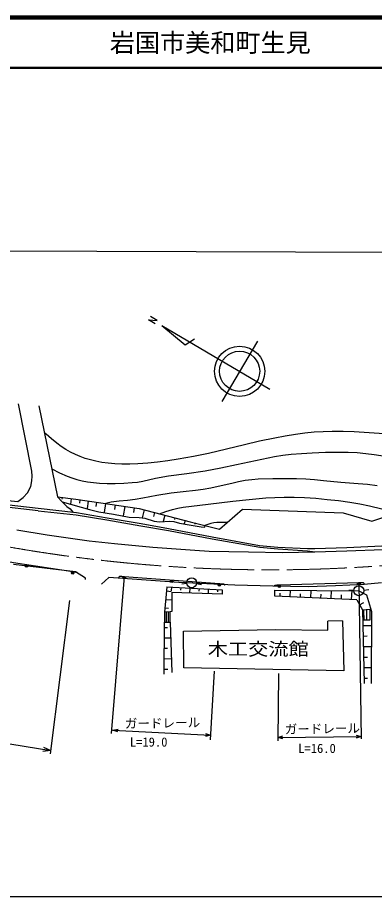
# Model space of a CAD drawing. Units: millimetres, scale not verified. Extents: x 40000 to 680000, y 20000 to 380000.
# Drawn here: x 386648 to 457707, y 205000 to 380000 of the extents above; entities that cross this region are included whole.
import ezdxf
from ezdxf.enums import TextEntityAlignment as Align

# ---------------------------------------------------------------- set-up
doc = ezdxf.new("R2010")
doc.units = ezdxf.units.MM
doc.header["$LTSCALE"] = 1000
doc.linetypes.add('CHAIN', pattern=[18.5, 12, -1.5, 3.5, -1.5])
for name, color, linetype, lineweight in [('M-BGD', 7, 'Continuous', 25), ('M-BMK', 2, 'CHAIN', 13), ('M-TTL', 2, 'Continuous', 140), ('M-TTL-BAND', 7, 'Continuous', 25), ('M-TTL-LINE', 7, 'Continuous', 50)]:
    doc.layers.add(name, color=color, linetype=linetype, lineweight=lineweight)
doc.layers.add('M-TTL-TXT', color=7, linetype='Continuous')
doc.styles.add('ＭＳ ゴシック', font='')
doc.styles.get('ＭＳ ゴシック').set_extended_font_data('MS Gothic')

# ---------------------------------------------------------------- blocks, each defined once
blk = doc.blocks.new('BUHIN134')
at = {"color": 7, "linetype": 'Continuous', "lineweight": 25}
for radius in [249, 220, 191, 161, 132, 97.5, 67.5, 38.8, 7.5]:
    blk.add_circle((-197, 151), radius, dxfattribs=at)
blk = doc.blocks.new('BUHIN137')
at = {"color": 7, "linetype": 'Continuous', "lineweight": 25}
for radius in [249, 220, 191, 161, 132, 97.5, 67.5, 38.8, 7.5]:
    blk.add_circle((-208, 136), radius, dxfattribs=at)
blk = doc.blocks.new('BUHIN140')
at = {"color": 7, "linetype": 'Continuous', "lineweight": 25}
for radius in [249, 220, 191, 161, 132, 97.5, 67.5, 38.8, 7.5]:
    blk.add_circle((-221, 114), radius, dxfattribs=at)
blk = doc.blocks.new('BUHIN142')
at = {"color": 7, "linetype": 'Continuous', "lineweight": 25}
blk.add_circle((0, 0), 995, dxfattribs=at)

msp = doc.modelspace()

# ---------------------------------------------------------------- linework, layer by layer
at = {"layer": 'M-BGD'}
for p, q in [((222035, 334048), (526644, 333080)), ((414429, 319689), (413091, 320470)), ((414018, 319002), (412689, 319786)), ((412689, 319786), (414429, 319689)), ((415361, 318716), (420020, 314806)), ((415361, 318716), (436892, 306012)), ((420020, 314806), (421897, 316020)), ((434420, 315598), (427306, 303540)), ((389494, 289671), (386827, 303058)), ((390904, 302656), (394628, 284588)), ((389545, 288715), (389494, 289671)), ((389293, 286601), (389494, 287759)), ((389494, 287759), (389545, 288715)), ((457162, 279709), (479540, 287181)), ((387733, 284437), (388639, 285343)), ((388639, 285343), (389293, 286601)), ((372389, 285092), (386726, 283632)), ((386726, 283632), (387733, 284437)), ((394628, 284588), (395534, 283582)), ((394628, 284588), (398221, 284072)), ((395526, 284459), (395472, 284085)), ((395534, 283582), (396439, 282676)), ((395534, 283582), (400995, 282078)), ((397323, 284201), (397169, 283131)), ((398221, 284072), (403209, 283386)), ((399053, 283958), (398964, 283310)), ((400715, 283729), (400507, 282212)), ((402378, 283501), (402260, 282642)), ((390732, 282255), (382604, 283189)), ((390717, 281801), (382624, 282681)), ((390717, 281801), (398323, 281014)), ((398386, 281386), (390732, 282255)), ((396439, 282676), (397094, 282173)), ((397094, 282173), (397697, 281464)), ((400995, 282078), (402856, 281601)), ((403209, 283386), (410852, 282218)), ((404165, 283240), (403888, 281430)), ((406076, 282948), (405935, 282031)), ((407986, 282656), (407697, 280766)), ((409897, 282364), (409756, 281440)), ((410852, 282218), (421023, 279622)), ((411869, 281959), (411470, 280393)), ((426834, 278139), (431453, 282136)), ((431453, 282136), (451500, 281375)), ((398323, 281014), (404402, 280002)), ((404494, 280341), (398386, 281386)), ((402856, 281601), (405742, 281124)), ((404402, 280002), (411210, 278807)), ((411231, 279168), (404494, 280341)), ((405742, 281124), (408869, 280552)), ((408869, 280552), (410872, 280456)), ((410872, 280456), (411993, 280337)), ((411993, 280337), (413877, 279717)), ((413904, 281439), (413700, 280641)), ((415938, 280920), (415616, 279661)), ((417972, 280401), (417877, 280031)), ((451500, 281375), (457162, 279709)), ((411210, 278807), (416688, 277872)), ((416690, 278210), (411231, 279168)), ((413877, 279717), (414940, 279621)), ((414940, 279621), (416968, 279741)), ((416968, 279741), (417755, 279669)), ((417755, 279669), (418876, 279311)), ((418876, 279311), (420824, 279001)), ((420006, 279882), (419822, 279161)), ((420824, 279001), (423209, 278620)), ((421023, 279622), (426834, 278139)), ((421992, 279375), (421923, 279106)), ((423209, 278620), (423949, 278548)), ((423928, 278880), (423846, 278558)), ((425865, 278386), (425852, 278333)), ((386480, 277967), (392514, 277019)), ((392514, 277019), (400920, 275831)), ((416688, 277872), (425383, 276210)), ((425426, 276515), (416690, 278210)), ((434842, 274841), (425426, 276515)), ((400920, 275831), (405972, 275305)), ((405972, 275305), (413586, 274533)), ((425383, 276210), (434904, 274558)), ((438450, 274471), (434842, 274841)), ((459191, 274770), (452194, 274423)), ((413586, 274533), (421937, 273937)), ((421937, 273937), (424814, 273761)), ((424814, 273761), (432603, 273621)), ((432603, 273621), (439305, 273516)), ((434904, 274558), (438448, 274232)), ((438448, 274232), (444404, 273841)), ((444361, 274211), (438450, 274471)), ((439305, 273516), (445839, 273624)), ((445839, 274211), (444361, 274211)), ((444404, 273841), (445839, 273624)), ((452194, 274423), (445839, 274211)), ((445839, 273624), (452207, 273823)), ((452207, 273823), (459422, 274083)), ((398203, 269665), (385849, 271115)), ((398166, 269598), (397671, 269673)), ((400151, 268396), (398203, 269665)), ((400151, 268079), (400151, 268396)), ((404819, 268487), (403368, 267172)), ((418775, 267535), (404819, 268487)), ((407892, 268712), (405269, 237429)), ((407394, 268749), (407892, 268712)), ((407892, 268712), (426847, 267294)), ((416374, 266676), (415912, 261600)), ((416374, 266676), (427378, 266059)), ((417291, 266624), (417249, 265862)), ((429904, 266946), (418775, 267535)), ((419125, 266522), (419095, 265982)), ((420326, 267308), (419338, 267153)), ((420959, 266419), (420901, 265380)), ((422299, 267289), (423283, 267115)), ((422793, 266316), (422765, 265817)), ((424627, 266213), (424573, 265256)), ((426461, 266111), (426435, 265653)), ((426847, 267294), (427345, 267257)), ((427378, 266059), (427379, 265162)), ((437471, 266765), (429904, 266946)), ((444495, 266674), (437471, 266765)), ((438271, 267015), (438770, 267030)), ((438770, 267030), (454595, 267497)), ((449978, 266855), (444495, 266674)), ((455688, 267127), (449978, 266855)), ((454595, 267497), (455095, 267512)), ((454595, 267497), (455070, 236395)), ((455586, 265994), (456579, 266106)), ((459128, 267414), (455688, 267127)), ((416297, 265830), (417218, 265746)), ((417374, 265499), (417348, 261712)), ((427379, 265162), (417374, 265499)), ((437888, 264788), (437896, 265979)), ((454193, 264087), (437888, 264788)), ((437896, 265979), (454592, 265881)), ((438907, 264745), (438933, 265359)), ((440945, 264657), (441001, 265964)), ((442983, 264569), (443013, 265261)), ((445021, 264482), (445084, 265943)), ((447059, 264394), (447092, 265164)), ((449097, 264306), (449167, 265923)), ((451135, 264219), (451172, 265066)), ((453593, 265901), (452593, 265922)), ((453174, 264131), (453250, 265903)), ((454592, 265881), (456157, 265030)), ((456157, 265030), (457101, 261715)), ((396957, 263923), (393163, 233371)), ((416143, 264138), (417364, 264027)), ((454193, 264087), (455312, 262047)), ((454752, 263067), (455571, 263516)), ((415912, 261600), (415893, 259586)), ((417016, 261694), (415912, 261600)), ((415989, 262446), (416671, 262384)), ((416270, 259589), (416280, 261631)), ((416648, 261663), (416647, 259592)), ((417348, 261712), (417016, 261694)), ((417025, 259595), (417016, 261694)), ((455312, 262047), (456782, 262169)), ((455312, 262047), (455640, 247431)), ((455674, 259996), (455607, 261919)), ((456179, 260127), (456176, 262012)), ((456782, 262169), (456800, 260018)), ((457101, 261715), (457057, 247367)), ((415815, 249246), (415893, 259586)), ((415893, 259586), (417025, 259595)), ((417025, 259595), (417350, 249566)), ((451327, 259850), (448410, 259823)), ((448422, 258013), (448410, 259823)), ((451327, 259850), (451597, 249935)), ((456800, 260018), (455408, 259981)), ((415885, 258552), (416472, 258548)), ((419690, 257831), (438035, 258181)), ((419738, 250549), (419690, 257831)), ((438035, 258181), (448422, 258013)), ((455427, 258935), (457092, 258966)), ((415869, 256484), (417126, 256475)), ((455466, 256844), (456276, 256859)), ((415854, 254416), (416523, 254411)), ((455505, 254752), (457080, 254781)), ((415838, 252348), (417260, 252337)), ((455543, 252660), (456308, 252675)), ((415823, 250280), (416575, 250274)), ((451597, 249935), (419738, 250549)), ((455582, 250569), (457067, 250596)), ((425816, 249862), (425007, 236173)), ((438591, 249402), (438454, 235973)), ((455620, 248477), (456340, 248490)), ((363860, 238881), (393245, 234030)), ((405634, 238085), (425070, 237099)), ((438450, 236677), (455070, 236818))]:
    msp.add_line(p, q, dxfattribs=at)
for points in [[(459670, 297111), (456688, 297336), (453691, 297502), (451511, 297571), (449323, 297579), (447526, 297530), (445722, 297420), (443872, 297243), (442017, 297005), (439942, 296674), (437866, 296281), (434836, 295622), (431813, 294904), (428241, 294032), (424646, 293216), (421650, 292609), (418636, 292060), (416564, 291731), (414489, 291463), (412570, 291270), (410623, 291136), (409028, 291082), (407428, 291088), (406043, 291149), (404664, 291270), (403457, 291434), (402253, 291657), (401173, 291917), (400110, 292234), (399132, 292588), (398167, 293001), (397206, 293479), (396264, 294015), (395336, 294613), (394443, 295261), (393384, 296128), (392365, 297040), (392181, 297209), (391990, 297384)], [(393489, 290113), (394992, 289379), (396516, 288703), (397484, 288335), (398475, 288023), (399515, 287764), (400577, 287561), (401776, 287400), (402980, 287299), (404518, 287241), (406059, 287243), (407782, 287291), (409496, 287399), (410534, 287520), (411566, 287699), (414120, 288268), (416686, 288776), (420337, 289240), (423976, 289763), (427098, 290346), (430221, 290990), (434003, 291810), (437797, 292570), (439454, 292833), (441129, 293039), (443208, 293223), (445295, 293348), (447997, 293449), (450700, 293490), (452490, 293465), (454286, 293380), (455984, 293222), (457686, 293002), (460684, 292541)], [(458230, 286748), (456345, 286998), (454440, 287189), (451005, 287428), (447584, 287727), (445807, 287949), (444027, 288111), (442191, 288167), (440351, 288163), (437470, 288152), (434587, 288080), (433272, 287971), (431962, 287803), (430625, 287559), (429290, 287254), (427204, 286733), (425107, 286273), (423588, 286034), (422059, 285855), (419632, 285590), (417215, 285266), (414401, 284827), (411586, 284327), (410064, 284042), (408532, 283817), (406887, 283690), (405255, 283504), (404732, 283380), (404212, 283233)], [(414897, 281186), (416178, 281646), (417474, 282048), (418540, 282298), (419621, 282489), (424576, 283106), (429533, 283699), (432794, 284052), (436070, 284345), (437884, 284454), (439701, 284502), (441729, 284488), (443767, 284413), (446042, 284270), (448311, 284067), (450573, 283806), (452837, 283485), (454797, 283152), (456744, 282760), (459155, 282187), (461562, 281552), (461871, 281468), (462189, 281382)], [(428351, 279452), (427354, 279485), (426356, 279458), (425736, 279382), (425126, 279247), (424543, 279073), (423953, 278874)], [(370077, 274315), (385822, 271465), (397671, 269673)], [(398166, 269598), (398413, 269561), (398461, 269548), (398504, 269529), (398545, 269498), (398577, 269463), (398603, 269417), (398620, 269371), (398625, 269319), (398623, 269276)], [(406877, 268537), (406885, 268583), (406904, 268633), (406935, 268680), (406966, 268711), (407008, 268740), (407056, 268759), (407101, 268767), (407145, 268767), (407394, 268749)], [(427345, 267257), (427595, 267238), (427644, 267229), (427688, 267214), (427731, 267185), (427766, 267153), (427796, 267109), (427816, 267065), (427825, 267013), (427825, 266970)], [(437778, 266751), (437782, 266797), (437795, 266849), (437821, 266899), (437849, 266933), (437888, 266966), (437934, 266990), (437977, 267003), (438021, 267008), (438271, 267015)], [(455095, 267512), (455345, 267519), (455395, 267516), (455440, 267504), (455486, 267481), (455524, 267452), (455558, 267412), (455583, 267370), (455597, 267319), (455602, 267277)], [(406618, 237748), (405634, 238085), (406647, 238319)], [(424086, 237437), (425070, 237099), (424057, 236865)], [(439453, 236398), (438450, 236677), (439448, 236970)], [(454067, 237097), (455070, 236818), (454072, 236524)], [(391835, 234699), (393245, 234030), (391695, 233852)]]:
    msp.add_lwpolyline(points, dxfattribs=at)
for radius in [5000, 4000]:
    msp.add_circle((430863, 309569), radius, dxfattribs=at)
at = {"layer": 'M-BMK'}
msp.add_arc((436990, 570029), 299997, 256.48688, 275.198, dxfattribs=at)
at = {"layer": 'M-TTL'}
msp.add_line((680000, 380000), (40000, 380000), dxfattribs=at)
at = {"layer": 'M-TTL-BAND'}
msp.add_line((40000, 205000), (579000, 205000), dxfattribs=at)
at = {"layer": 'M-TTL-LINE'}
msp.add_line((40000, 370000), (680000, 370000), dxfattribs=at)

# ---------------------------------------------------------------- block references
at = {"layer": 'M-BGD', "rotation": 118.91356}
for name, p in [('BUHIN134', (388448, 271068)), ('BUHIN134', (397671, 269673)), ('BUHIN137', (407892, 268712)), ('BUHIN137', (417370, 268003)), ('BUHIN142', (421314, 267462)), ('BUHIN137', (426847, 267294)), ('BUHIN140', (438770, 267030)), ('BUHIN142', (454592, 265881)), ('BUHIN140', (454595, 267497))]:
    msp.add_blockref(name, p, dxfattribs=at)

# ---------------------------------------------------------------- texts
at = {"layer": 'M-BGD', "style": 'ＭＳ ゴシック', "width": 1.15}
msp.add_text('木工交流館', height=2566, dxfattribs=at).set_placement((424507, 252217), align=Align.BOTTOM_LEFT)
at = {"layer": 'M-BGD', "style": 'ＭＳ ゴシック'}
for p in [(408028, 237945), (439859, 236818)]:
    msp.add_text('ガードレール', height=1833, rotation=0.9, dxfattribs=at).set_placement(p, align=Align.BOTTOM_LEFT)
for s, p in [('L=19.0', (409014, 234283)), ('L=16.0', (442535, 233015))]:
    msp.add_text(s, height=1833, dxfattribs=at).set_placement(p, align=Align.BOTTOM_LEFT)
at = {"layer": 'M-TTL-TXT', "style": 'ＭＳ ゴシック'}
msp.add_text('岩国市美和町生見', height=3666, dxfattribs=at).set_placement((405024, 375000), align=Align.MIDDLE_LEFT)

doc.saveas('drawing.dxf')
